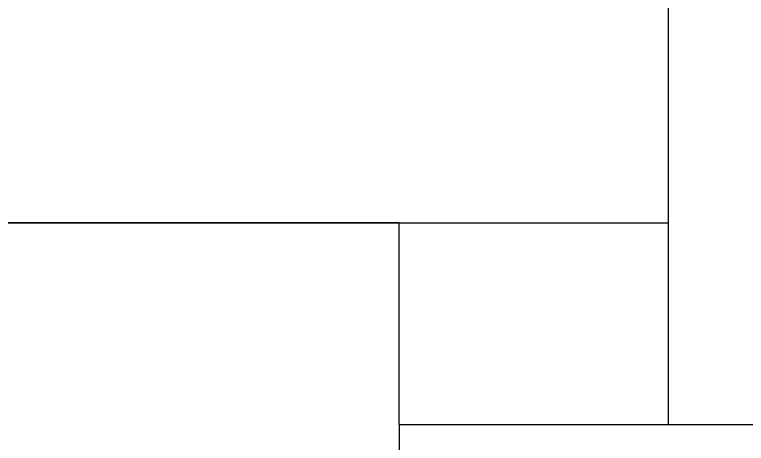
# Model space of a CAD drawing. Header units: millimetres. Extents: x 13515 to 183937, y -33900 to -660.
# Drawn here: x 118624.25 to 118632.77, y -19358.06 to -19353.07 of the extents above; entities that cross this region are included whole.
import ezdxf

# ---------------------------------------------------------------- set-up
doc = ezdxf.new("R2010")
doc.units = ezdxf.units.MM
doc.header["$LTSCALE"] = 100
doc.header["$MEASUREMENT"] = 0
doc.layers.get('0').update_dxf_attribs({"linetype": 'CONTINUOUS'})
doc.layers.add('ELE9', color=9, linetype='CONTINUOUS')

# ---------------------------------------------------------------- blocks, each defined once
blk = doc.blocks.new('FGHJ')
at = {"layer": 'ELE9', "ltscale": 0.1}
for points in [[(37030999.07, 67646.34), (37004299.07, 67646.34, 0.414214), (36980799.07, 44146.34), (36980799.07, 24146.34)], [(37030999.07, 67346.34), (37004299.07, 67346.34, 0.414214), (36981099.07, 44146.34), (36981099.07, 24146.34)]]:
    blk.add_lwpolyline(points, format="xyb", dxfattribs=at)
for points in [[(36998724.07, 61571.34), (36998724.07, 57146.34)], [(36996474.07, 57296.34), (36998724.07, 57296.34)], [(36998524.07, 57296.34), (36997724.07, 57296.34)], [(36998524.07, 57146.34), (36998524.07, 57296.34)], [(36998524.07, 57146.34), (37004849.07, 57146.34)], [(36998524.07, 57146.34), (36998524.07, 56846.34)]]:
    blk.add_lwpolyline(points, dxfattribs=at)

msp = doc.modelspace()

# ---------------------------------------------------------------- block references
at = {"xscale": 0.01565102769230769, "yscale": 0.01565102769230769, "zscale": 0.01565102769230769}
msp.add_blockref('FGHJ', (-460436.1937, -20252.2424), dxfattribs=at)

doc.saveas('drawing.dxf')
